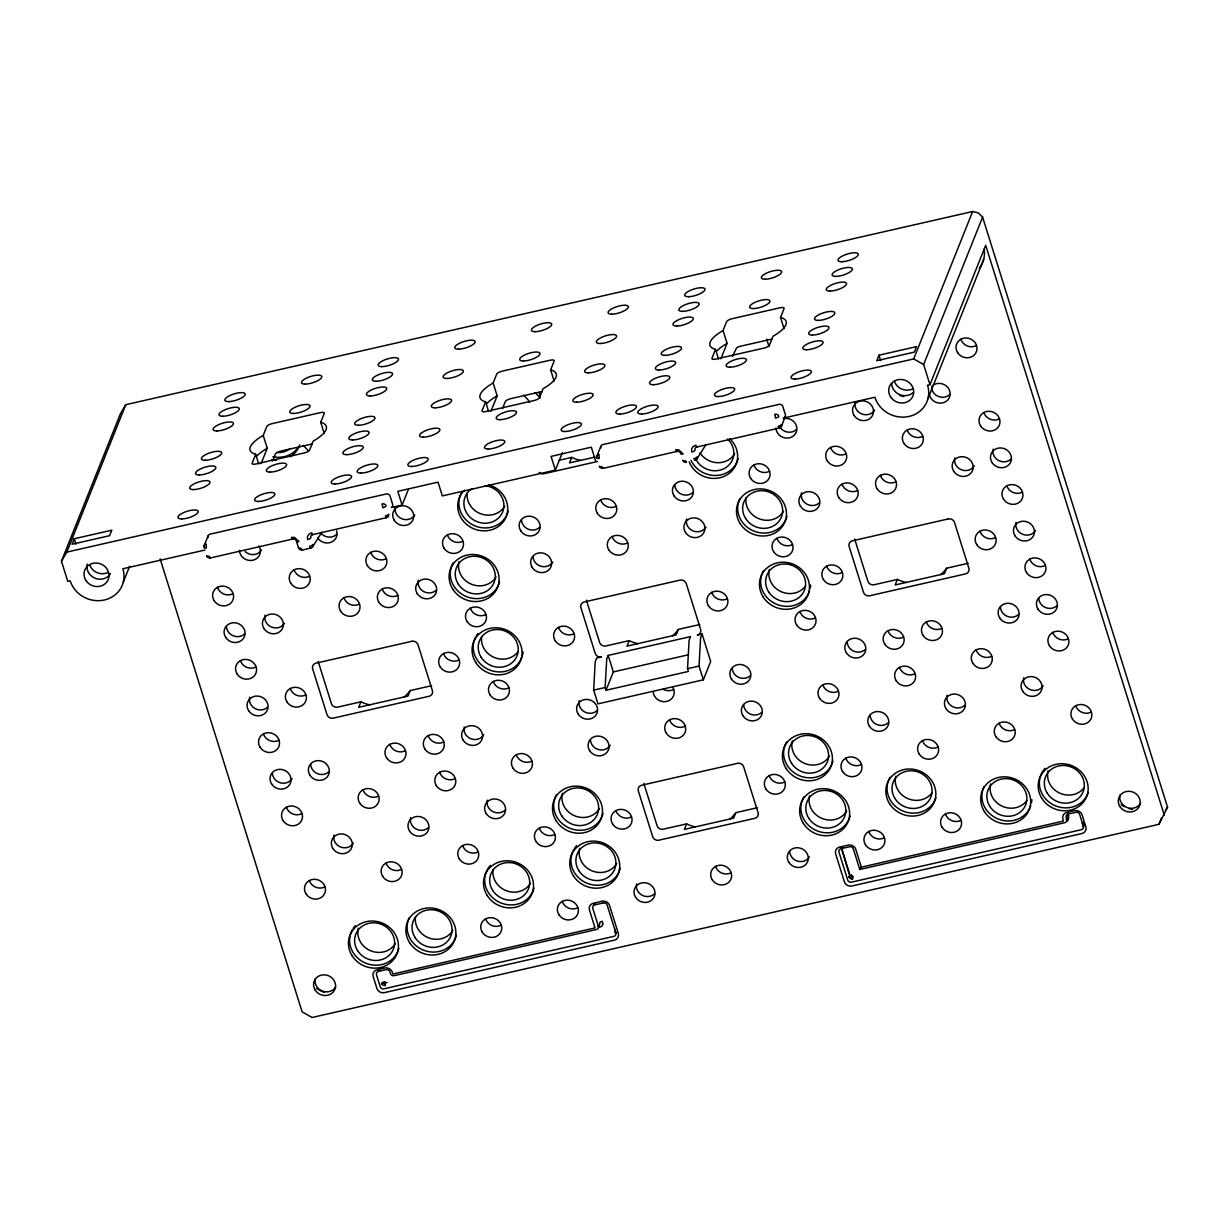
<?xml version="1.0" encoding="UTF-8"?>
<svg xmlns="http://www.w3.org/2000/svg" width="1229" height="1229" viewBox="0 0 1229 1229"><rect width="100%" height="100%" fill="white"/><g stroke="black" fill="none" stroke-linecap="round" stroke-linejoin="round"><path stroke-width="1.5" d="M593.653 690.114L595.22 661.709L596.679 658.037L601.473 656.947A5.054 4.655 21.8 0 1 595.251 653.459L580.887 607.648A5.054 4.655 21.8 0 1 584.236 601.98L680.036 580.119A5.054 4.655 21.8 0 1 686.258 583.606L700.622 629.417A5.054 4.655 21.8 0 1 697.273 635.101L702.066 633.995L710.669 661.494L703.341 679.821L597.97 703.864L593.653 690.114L605.144 687.503L606.711 659.082L608.171 655.41L690.56 636.622L689.1 640.294L687.533 668.699L688.394 671.449L606.005 690.252L605.144 687.503M703.341 679.821L699.04 666.087L700.591 637.667L702.066 633.995M849.039 876.769C848.517 877.644 852.342 874.003 851.974 876.661L849.039 876.769L852.127 878.074L851.589 875.217L850.898 877.429M851.589 875.217L851.221 878.827L852.772 878.858L850.867 878.581L850.852 875.494L850.207 877.337M849.208 876.907L852.05 877.414L852.726 876.538L851.374 878.105M1084.47 825.151A3.026 2.796 21.8 0 1 1082.688 826.41L1083.317 822.416M850.345 877.998L851.881 875.878M852.45 877.337L852.726 876.538M1083.01 825.105L1082.472 823.307L1083.363 822.923M849.623 877.153L850.191 875.801L841.343 847.503M205.013 550.039L122.854 568.781A27.791 25.594 21.8 0 1 104.404 599.982A27.791 25.594 21.8 0 1 70.161 580.795L67.764 581.348L61.45 561.192L120.411 413.774L125.773 404.694L972.646 211.511L978.207 212.847L982.601 217.103L1167.55 807.161L1158.962 824.306L312.089 1017.489L302.134 1011.897L160.139 558.903M61.45 561.192L66.812 552.113L125.773 404.694M74.247 538.748L72.05 544.247L109.596 535.69L111.808 530.191L74.247 538.748L75.937 544.155M123.269 582.177L129.629 566.308M204.014 546.014L207.978 536.105M255.693 454.269L252.129 463.179A5.054 1.582 -17.4 0 0 256.185 463.932L304.085 452.994A5.054 1.582 -17.4 0 0 309.6 450.075L313.165 441.165A39.927 12.474 -17.4 0 0 320.708 422.315L324.272 413.405A5.054 1.582 -17.4 0 0 320.216 412.667L272.316 423.59A5.054 1.582 -17.4 0 0 266.785 426.509L263.221 435.419A39.927 12.474 -17.4 0 0 255.693 454.269L258.704 463.886M261.086 463.671L267.246 448.247L263.221 435.419M272.608 460.983L275.404 454.008A5.054 1.582 -17.4 0 1 280.934 451.074L312.243 443.93M392.251 507.331L402.113 505.088L408.427 489.265M369.806 704.878A39.927 36.747 21.8 0 1 360.911 701.82L358.714 707.32L407.951 696.09L410.148 690.59L431.64 685.69M485.609 401.822L482.045 410.732A5.054 1.582 -17.4 0 0 486.1 411.485L534 400.546A5.054 1.582 -17.4 0 0 539.516 397.628L543.08 388.717A39.927 12.474 -17.4 0 0 550.623 369.868L554.187 360.957A5.054 1.582 -17.4 0 0 550.131 360.22L502.231 371.143A5.054 1.582 -17.4 0 0 496.716 374.062L493.152 382.987A39.927 12.474 -17.4 0 0 485.609 401.822L488.62 411.454M491.001 411.223L497.161 395.815L493.152 382.987M502.538 408.535L505.319 401.56A5.054 1.582 -17.4 0 1 510.849 398.626L542.173 391.483M402.113 505.088L397.797 491.339L438.031 482.152L442.348 495.901L555.385 470.123L562.421 452.533M580.61 460.445A39.927 36.747 21.8 0 1 571.715 457.388L569.519 462.887L595.051 457.065M596.787 456.42L600.751 446.511M715.524 349.374L711.96 358.3A5.054 1.582 -17.4 0 0 716.015 359.037L763.916 348.114A5.054 1.582 -17.4 0 0 769.446 345.18L773.01 336.27A39.927 12.474 -17.4 0 0 780.538 317.42L784.102 308.51A5.054 1.582 -17.4 0 0 780.046 307.772L732.146 318.695A5.054 1.582 -17.4 0 0 726.631 321.629L723.067 330.54A39.927 12.474 -17.4 0 0 715.524 349.374L718.535 359.006M720.916 358.776L727.076 343.367L723.067 330.54M732.499 356.256L736.647 347.792A5.054 1.582 -17.4 0 1 740.764 346.179L772.089 339.035M606.005 690.252L613.348 671.91L608.171 655.41M638.051 643.689A39.927 36.747 21.8 0 1 629.156 640.632L626.959 646.131L676.18 634.901L678.393 629.402L699.885 624.501M781.49 426.064L785.439 416.17M695.476 826.933A39.927 36.747 21.8 0 1 686.596 823.891L684.384 829.391L733.621 818.161L735.818 812.661L757.31 807.745M878.965 355.196L876.753 360.696L914.315 352.124L916.511 346.624L878.965 355.196L880.655 360.604M66.812 552.113L913.685 358.929L972.646 211.511M600.797 447.971A3.026 2.796 21.8 0 1 602.809 444.575L779.078 404.372A3.026 2.796 21.8 0 1 782.812 406.461L785.392 414.711A3.026 2.796 21.8 0 1 783.38 418.106L874.879 397.244A27.791 25.594 21.8 0 0 909.122 416.431A27.791 25.594 21.8 0 0 927.557 385.215L929.954 384.677L923.64 364.521L982.601 217.103M929.954 384.677L985.689 245.324L1164.324 815.226M927.987 398.626L983.722 259.273M906.28 582.5A39.927 36.747 21.8 0 1 897.385 579.443L895.188 584.943L944.425 573.713L946.622 568.213L968.114 563.312M1158.962 824.306L1161.543 817.853M851.666 877.429L851.974 876.661L850.652 878.059M850.529 877.398L849.854 878.059L850.191 875.801L849.623 877.383M852.496 877.998L852.834 877.276M851.605 878.873L852.527 878.535M312.704 546.705L321.798 532.249M696.858 459.078L705.953 444.621M859.793 869.456L1064.806 822.693A3.026 2.796 21.7 0 0 1066.818 819.297L1066.234 817.454A3.026 2.796 21.7 0 1 1068.247 814.059L1075.913 812.308A3.026 2.796 21.9 0 1 1079.646 814.397L1083.379 826.318A3.026 2.796 21.9 0 1 1081.366 829.713L851.451 882.161A3.026 2.796 21.7 0 1 847.718 880.072L838.961 852.127A3.026 2.796 21.7 0 1 840.974 848.717L849.592 846.75A3.026 2.796 21.9 0 1 853.325 848.84L859.793 869.456L861.36 867.152L1063.5 821.049L1062.931 819.221A6.068 5.577 21.8 0 1 1066.956 812.4L1074.607 810.664A6.068 5.577 21.8 0 1 1082.088 814.842L1085.821 826.748A6.068 5.577 21.8 0 1 1081.797 833.569L851.881 886.001A6.068 5.577 21.8 0 1 844.4 881.823L835.643 853.878A6.068 5.577 21.8 0 1 839.668 847.073L848.287 845.106A6.068 5.577 21.8 0 1 855.768 849.285L861.36 867.152M1165.461 810.234L1167.55 807.161M210.236 557.997L210.374 557.812A3.026 2.796 21.8 0 1 206.641 555.723A3.026 0.952 -17.4 0 0 209.084 556.169L210.236 557.997L292.763 539.024A3.026 2.796 21.8 0 1 296.496 541.113A3.026 0.952 -17.4 0 0 298.939 541.559L294.576 537.457L291.473 537.365L292.625 539.208M312.734 534.615L312.888 534.431A3.026 2.796 21.8 0 0 310.876 537.841A3.026 0.952 -17.4 0 1 307.557 539.592L307.465 536.674L308.94 534.169L311.582 532.787L312.734 534.615L386.643 517.609A3.026 2.796 21.8 0 0 388.656 514.198A3.026 0.952 -17.4 0 1 385.353 515.95L386.505 517.793M603.009 468.403L603.162 468.218A3.026 2.796 21.8 0 1 599.414 466.129A3.026 0.952 -17.4 0 0 601.857 466.574L603.009 468.403L676.918 451.396A3.026 2.796 21.8 0 1 680.651 453.486A3.026 0.952 -17.4 0 0 683.094 453.931L678.731 449.829L675.627 449.737L676.78 451.581M696.889 446.987L697.043 446.803A3.026 2.796 21.8 0 0 695.03 450.213A3.026 0.952 -17.4 0 1 691.712 451.965L691.62 449.031L693.095 446.542L695.737 445.159L696.889 446.987L779.432 428.015A3.026 2.796 21.8 0 0 781.444 424.604A3.026 0.952 -17.4 0 1 778.126 426.355L779.278 428.199M842.833 847.273L841.435 847.856L849.869 876.523L849.193 877.107M302.134 550.085L302.288 549.962A3.026 2.873 32.2 0 1 298.601 547.781A3.026 0.952 -17.4 0 0 301.028 548.226L302.134 550.085L310.906 547.996A3.026 2.873 32.2 0 0 312.965 544.508A3.026 0.952 -17.4 0 1 309.647 546.26L310.753 548.119M842.095 847.534L841.082 847.672M1082.749 824.828L1083.563 824.551L1082.565 823.707M559.18 460.245L571.715 457.388M597.463 461.505L544.032 473.703A5.054 4.655 21.8 0 1 539.162 472.351M360.911 701.82L337.637 707.136A5.054 4.655 21.8 0 1 331.415 703.649L318.157 661.356M629.156 640.632L605.866 645.947A5.054 4.655 21.8 0 1 599.644 642.46L586.387 600.167M897.385 579.443L874.111 584.758A5.054 4.655 21.8 0 1 867.889 581.271L854.631 538.978M613.348 671.91L688.409 654.78M687.533 668.699L699.04 666.087M686.596 823.891L663.307 829.191A5.054 4.655 21.8 0 1 657.085 825.704L643.827 783.411M381.497 983.799L387.104 982.524M899.997 395.584L903.668 396.598M1082.472 823.307L1082.933 822.984M913.685 358.929L923.64 364.521M598.001 926.067L598.723 927.234L601.611 926.512L603.086 924.024L602.225 921.304A3.026 0.952 -17.4 0 0 599.675 922.856A3.026 2.796 21.8 0 1 597.663 926.251M535.107 392.573L539.009 396.614A15.163 3.564 77.2 0 1 540.007 397.95M523.615 395.185L527.518 399.241A15.163 3.564 77.2 0 1 529.561 402.513M303.286 445.451L307.173 449.507A15.163 3.564 77.2 0 1 308.187 450.828M1068.001 813.06L1068.708 818.453L1067.417 821.049L1066.127 819.39A3.026 2.796 21.8 0 0 1066.833 819.129M780.538 317.42L784.056 328.65M766.712 339.189L768.985 346.486M595.619 460.936L591.318 447.202L551.084 456.374L555.385 470.123M550.623 369.868L554.141 381.098M539.07 392.358L540.222 396.015M320.708 422.315L324.226 433.545M296.481 541.374L298.57 548.042M614.777 929.201L615.191 933.057A3.026 2.796 21.8 0 0 616.512 932.365M984.106 249.21A27.791 25.594 21.8 0 1 979.252 268.214M932.043 386.075A10.615 9.771 21.8 0 1 948.097 387.826A10.615 9.771 21.8 0 1 944.394 402.344A10.615 9.771 21.8 0 1 929.616 395.554M783.395 418.613A10.615 9.771 21.8 0 1 796.684 426.786A10.615 9.771 21.8 0 1 787.62 438.108A10.615 9.771 21.8 0 1 775.914 427.953M336.623 530.82A10.615 9.771 21.8 0 1 330.878 542.358A10.615 9.771 21.8 0 1 317.635 537.826M258.858 545.891A10.615 9.771 21.8 0 1 252.944 560.224A10.615 9.771 21.8 0 1 239.425 550.331M672.662 687.134A10.615 9.771 21.8 0 1 666.748 701.452A10.615 9.771 21.8 0 1 653.229 691.558M299.722 444.883A25.271 23.259 21.8 0 1 290.305 456.65M276.556 460.245A25.271 23.259 21.8 0 1 271.655 459.661M729.78 438.692A25.271 23.259 21.8 0 1 726.462 475.208A25.271 23.259 21.8 0 1 689.208 461.812M488.481 484.748A25.271 23.259 21.8 0 1 505.672 517.855A25.271 23.259 21.8 0 1 468.986 526.227A25.271 23.259 21.8 0 1 464.531 490.217M678.393 629.402A39.927 36.747 21.8 0 1 672.463 635.839M530.513 883.19A20.217 18.604 21.8 0 1 506.609 890.841A20.217 18.604 21.8 0 1 493.106 869.533M616.728 863.526A20.217 18.604 21.8 0 1 592.009 870.854A20.217 18.604 21.8 0 1 579.658 848.271M599.491 808.544A20.217 18.604 21.8 0 1 574.788 815.872A20.217 18.604 21.8 0 1 562.421 793.304M518.177 651.539A20.217 18.604 21.8 0 1 494.35 657.515A20.217 18.604 21.8 0 1 481.66 636.53M496.086 576.877A20.217 18.604 21.8 0 1 471.368 584.205A20.217 18.604 21.8 0 1 459.016 561.638M504.735 506.179A20.217 18.604 21.8 0 1 480.831 513.83A20.217 18.604 21.8 0 1 467.327 492.537M734.65 453.747A20.217 18.604 21.8 0 1 700.023 452.84M783.487 511.325A20.217 18.604 21.8 0 1 759.599 518.976A20.217 18.604 21.8 0 1 746.08 497.668M805.579 585.972A20.217 18.604 21.8 0 1 780.937 591.595A20.217 18.604 21.8 0 1 769.385 569.38M829.421 756.096A20.217 18.604 21.8 0 1 804.703 763.439A20.217 18.604 21.8 0 1 792.336 740.857M931.981 792.766A20.217 18.604 21.8 0 1 907.34 798.389A20.217 18.604 21.8 0 1 895.787 776.16M846.643 811.079A20.217 18.604 21.8 0 1 821.924 818.406A20.217 18.604 21.8 0 1 809.573 795.824M395.431 943.457A20.217 18.604 21.8 0 1 370.712 950.785A20.217 18.604 21.8 0 1 358.346 928.202M452.902 930.338A20.217 18.604 21.8 0 1 429.013 937.988A20.217 18.604 21.8 0 1 415.51 916.696M1026.814 800.586A20.217 18.604 21.8 0 1 1002.173 806.209A20.217 18.604 21.8 0 1 990.62 783.979M1084.285 787.482A20.217 18.604 21.8 0 1 1059.659 793.104A20.217 18.604 21.8 0 1 1048.107 770.875M941.89 628.342A10.615 9.771 21.8 0 1 926.313 621.935M405.401 750.719A10.615 9.771 21.8 0 1 389.839 744.313M995.551 537.565A10.615 9.771 21.8 0 1 979.974 531.158M842.264 572.53A10.615 9.771 21.8 0 1 826.687 566.123M459.078 659.942A10.615 9.771 21.8 0 1 443.5 653.536M305.791 694.907A10.615 9.771 21.8 0 1 290.213 688.501M895.941 481.753A10.615 9.771 21.8 0 1 880.363 475.346M359.452 604.115A10.615 9.771 21.8 0 1 343.89 597.709M673.646 689.53A10.615 9.771 21.8 0 1 663.153 689.254M727.307 598.753A10.615 9.771 21.8 0 1 711.729 592.347M574.035 633.718A10.615 9.771 21.8 0 1 558.458 627.312M627.696 542.926A10.615 9.771 21.8 0 1 612.119 536.52M961.001 820.327A10.615 9.771 21.8 0 1 945.424 813.936M884.358 837.809A10.615 9.771 21.8 0 1 868.78 831.418M731.086 872.774A10.615 9.771 21.8 0 1 715.508 866.368M577.799 907.739A10.615 9.771 21.8 0 1 562.221 901.333M501.171 925.222A10.615 9.771 21.8 0 1 485.593 918.816M1091.306 712.067A10.615 9.771 21.8 0 1 1075.728 705.661M1014.662 729.55A10.615 9.771 21.8 0 1 999.085 723.144M938.019 747.032A10.615 9.771 21.8 0 1 922.457 740.626M861.391 764.515A10.615 9.771 21.8 0 1 845.813 758.109M784.747 781.997A10.615 9.771 21.8 0 1 769.17 775.591M631.476 816.962A10.615 9.771 21.8 0 1 615.898 810.556M554.832 834.445A10.615 9.771 21.8 0 1 539.254 828.039M478.189 851.927A10.615 9.771 21.8 0 1 462.611 845.521M401.545 869.41A10.615 9.771 21.8 0 1 385.983 863.004M324.917 886.892A10.615 9.771 21.8 0 1 309.339 880.486M1068.324 638.773A10.615 9.771 21.8 0 1 1052.761 632.367M991.695 656.255A10.615 9.771 21.8 0 1 976.118 649.849M915.052 673.738A10.615 9.771 21.8 0 1 899.474 667.332M838.408 691.22A10.615 9.771 21.8 0 1 822.831 684.814M685.137 726.185A10.615 9.771 21.8 0 1 669.559 719.779M531.85 761.15A10.615 9.771 21.8 0 1 516.272 754.744M455.222 778.633A10.615 9.771 21.8 0 1 439.644 772.227M378.578 796.115A10.615 9.771 21.8 0 1 363.001 789.709M301.935 813.598A10.615 9.771 21.8 0 1 286.357 807.192M1045.357 565.478A10.615 9.771 21.8 0 1 1029.779 559.072M815.441 617.91A10.615 9.771 21.8 0 1 799.864 611.52M508.883 687.841A10.615 9.771 21.8 0 1 493.305 681.434M278.968 740.288A10.615 9.771 21.8 0 1 263.39 733.882M1022.374 492.168A10.615 9.771 21.8 0 1 1006.812 485.762M792.459 544.616A10.615 9.771 21.8 0 1 776.882 538.21M485.901 614.546A10.615 9.771 21.8 0 1 470.323 608.14M255.985 666.994A10.615 9.771 21.8 0 1 240.408 660.587M999.407 418.874A10.615 9.771 21.8 0 1 983.83 412.468M922.764 436.356A10.615 9.771 21.8 0 1 907.186 429.95M846.12 453.839A10.615 9.771 21.8 0 1 830.558 447.433M769.492 471.321A10.615 9.771 21.8 0 1 753.915 464.915M616.205 506.287A10.615 9.771 21.8 0 1 600.628 499.88M462.934 541.252A10.615 9.771 21.8 0 1 447.356 534.845M386.29 558.734A10.615 9.771 21.8 0 1 370.712 552.328M309.647 576.217A10.615 9.771 21.8 0 1 294.084 569.81M233.018 593.699A10.615 9.771 21.8 0 1 217.441 587.293M976.425 345.579A10.615 9.771 21.8 0 1 960.848 339.173M443.73 741.978A10.615 9.771 21.8 0 1 428.153 735.572M903.561 637.083A10.615 9.771 21.8 0 1 887.983 630.677M397.781 595.374A10.615 9.771 21.8 0 1 382.204 588.968M857.612 490.479A10.615 9.771 21.8 0 1 842.034 484.088M946.622 568.213A39.927 36.747 21.8 0 1 940.707 574.65M410.148 690.59A39.927 36.747 21.8 0 1 404.233 697.027M735.818 812.661A39.927 36.747 21.8 0 1 729.903 819.082M324.348 992.249A20.217 18.604 21.8 0 1 316.544 988.27M1132.508 809.343A20.217 18.604 21.8 0 1 1129.067 808.682M1124.182 806.67A20.217 18.604 21.8 0 1 1121.263 804.718M850.145 815.995A25.271 23.259 21.8 0 1 816.932 830.773A25.271 23.259 21.8 0 1 803.797 796.945M832.909 761.028A25.271 23.259 21.8 0 1 799.695 775.806A25.271 23.259 21.8 0 1 786.575 741.963M620.23 868.442A25.271 23.259 21.8 0 1 587.016 883.221A25.271 23.259 21.8 0 1 573.882 849.393M574.696 848.102A25.271 23.259 21.8 0 1 576.616 845.706M602.993 813.475A25.271 23.259 21.8 0 1 569.78 828.238A25.271 23.259 21.8 0 1 556.645 794.41M809.527 590.995A25.271 23.259 21.8 0 1 775.991 603.992A25.271 23.259 21.8 0 1 763.608 570.486M810.618 585.004A25.271 23.259 21.8 0 1 810.28 588.061M522.141 656.563A25.271 23.259 21.8 0 1 489.342 669.882A25.271 23.259 21.8 0 1 475.485 637.375M476.222 636.038A25.271 23.259 21.8 0 1 477.958 633.534M523.108 652.092A25.271 23.259 21.8 0 1 522.555 655.103M738.137 458.663A25.271 23.259 21.8 0 1 716.184 475.469A25.271 23.259 21.8 0 1 691.005 460.353M727.537 438.999A20.217 18.604 21.8 0 1 726.447 467.204A20.217 18.604 21.8 0 1 696.782 460.906M786.99 516.241A25.271 23.259 21.8 0 1 754.529 531.327A25.271 23.259 21.8 0 1 739.919 498.513M508.222 511.11A25.271 23.259 21.8 0 1 475.008 525.889A25.271 23.259 21.8 0 1 461.874 492.046M485.04 485.67A20.217 18.604 21.8 0 1 502.692 511.817A20.217 18.604 21.8 0 1 471.951 518.838A20.217 18.604 21.8 0 1 471.951 488.666M499.588 581.809A25.271 23.259 21.8 0 1 466.375 596.572A25.271 23.259 21.8 0 1 453.24 562.744M935.93 797.79A25.271 23.259 21.8 0 1 902.393 810.787A25.271 23.259 21.8 0 1 890.011 777.281M534 888.106A25.271 23.259 21.8 0 1 498.544 901.84A25.271 23.259 21.8 0 1 490.402 865.37M290.29 448.524A20.217 18.604 21.8 0 1 277.585 452.61M298.186 447.387A25.271 23.259 21.8 0 1 272.838 456.727M398.918 948.373A25.271 23.259 21.8 0 1 365.704 963.152A25.271 23.259 21.8 0 1 352.585 929.324M353.399 928.033A25.271 23.259 21.8 0 1 355.319 925.637M456.405 935.269A25.271 23.259 21.8 0 1 423.959 950.34A25.271 23.259 21.8 0 1 409.334 917.541M1030.762 805.609A25.271 23.259 21.8 0 1 997.979 818.929A25.271 23.259 21.8 0 1 984.122 786.422M1031.853 799.618A25.271 23.259 21.8 0 1 1031.515 802.66M1088.249 792.49A25.271 23.259 21.8 0 1 1052.485 804.38A25.271 23.259 21.8 0 1 1045.08 768.309M1043.175 685.782A10.615 9.771 21.8 0 1 1030.194 689.623A10.615 9.771 21.8 0 1 1023.711 677.778M964.934 705.262A10.615 9.771 21.8 0 1 952.306 706.506A10.615 9.771 21.8 0 1 947.067 695.261M888.29 722.744A10.615 9.771 21.8 0 1 876.922 724.588A10.615 9.771 21.8 0 1 870.147 715.293M505.088 810.157A10.615 9.771 21.8 0 1 492.476 811.401A10.615 9.771 21.8 0 1 487.237 800.14M428.46 827.639A10.615 9.771 21.8 0 1 415.832 828.884A10.615 9.771 21.8 0 1 410.594 817.623M353.414 843.109A10.615 9.771 21.8 0 1 340.448 846.965A10.615 9.771 21.8 0 1 333.95 835.106M865.308 649.45A10.615 9.771 21.8 0 1 853.94 651.293A10.615 9.771 21.8 0 1 847.18 641.984M483.719 734.85A10.615 9.771 21.8 0 1 470.753 738.706A10.615 9.771 21.8 0 1 464.255 726.846M819.359 502.845A10.615 9.771 21.8 0 1 806.746 504.09A10.615 9.771 21.8 0 1 801.508 492.844M436.172 590.258A10.615 9.771 21.8 0 1 423.544 591.502A10.615 9.771 21.8 0 1 418.306 580.242M949.664 394.586A10.615 9.771 21.8 0 1 938.295 396.429A10.615 9.771 21.8 0 1 931.536 387.12M874.633 410.056A10.615 9.771 21.8 0 1 861.652 413.912A10.615 9.771 21.8 0 1 855.169 402.052M796.392 429.551A10.615 9.771 21.8 0 1 779.816 427.062M414.803 514.951A10.615 9.771 21.8 0 1 401.822 518.807A10.615 9.771 21.8 0 1 395.339 506.947M336.562 534.446A10.615 9.771 21.8 0 1 321.706 534.047M261.516 549.916A10.615 9.771 21.8 0 1 245.078 551.529M809.404 856.92A10.615 9.771 21.8 0 1 797.729 861.206A10.615 9.771 21.8 0 1 789.648 851.467M654.519 893.882A10.615 9.771 21.8 0 1 641.891 895.127A10.615 9.771 21.8 0 1 636.653 883.866M1035.54 530.436A10.615 9.771 21.8 0 1 1022.559 534.292A10.615 9.771 21.8 0 1 1016.076 522.433M267.553 707.259A10.615 9.771 21.8 0 1 254.925 708.503A10.615 9.771 21.8 0 1 249.687 697.258M1056.909 605.743A10.615 9.771 21.8 0 1 1045.541 607.587A10.615 9.771 21.8 0 1 1038.782 598.277M1018.595 614.485A10.615 9.771 21.8 0 1 1007.227 616.328A10.615 9.771 21.8 0 1 1000.452 607.018M1010.96 459.139A10.615 9.771 21.8 0 1 998.347 460.383A10.615 9.771 21.8 0 1 993.109 449.138M974.244 465.883A10.615 9.771 21.8 0 1 961.278 469.724A10.615 9.771 21.8 0 1 954.779 457.879M292.118 778.556A10.615 9.771 21.8 0 1 280.458 782.858A10.615 9.771 21.8 0 1 272.377 773.102M328.834 771.812A10.615 9.771 21.8 0 1 317.466 773.671A10.615 9.771 21.8 0 1 310.707 764.361M244.571 633.964A10.615 9.771 21.8 0 1 233.203 635.808A10.615 9.771 21.8 0 1 226.428 626.498M284.498 623.211A10.615 9.771 21.8 0 1 271.517 627.067A10.615 9.771 21.8 0 1 265.034 615.207M750.351 675.673A10.615 9.771 21.8 0 1 738.982 677.517A10.615 9.771 21.8 0 1 732.223 668.207M761.842 712.313A10.615 9.771 21.8 0 1 750.473 714.157A10.615 9.771 21.8 0 1 743.699 704.862M597.079 710.639A10.615 9.771 21.8 0 1 584.451 711.868A10.615 9.771 21.8 0 1 579.212 700.622M610.168 745.281A10.615 9.771 21.8 0 1 598.508 749.582A10.615 9.771 21.8 0 1 590.427 739.827M692.926 492.414A10.615 9.771 21.8 0 1 681.542 494.258A10.615 9.771 21.8 0 1 674.782 484.963M706.014 527.072A10.615 9.771 21.8 0 1 693.033 530.913A10.615 9.771 21.8 0 1 686.55 519.068M539.639 527.379A10.615 9.771 21.8 0 1 528.27 529.223A10.615 9.771 21.8 0 1 521.511 519.928M552.727 562.022A10.615 9.771 21.8 0 1 541.067 566.323A10.615 9.771 21.8 0 1 532.987 556.568M335.701 986.948A11.122 10.231 21.8 0 1 322.106 990.973A11.122 10.231 21.8 0 1 315.315 978.561M1140.42 803.382A11.122 10.231 21.8 0 1 1126.824 807.422A11.122 10.231 21.8 0 1 1120.034 795.009M391.329 507.439A3.026 2.796 21.8 0 0 392.619 504.305L390.039 496.055A3.026 2.796 21.8 0 0 386.305 493.966L210.036 534.169A3.026 2.796 21.8 0 0 208.024 537.565M913.255 392.45A12.628 11.629 21.8 0 1 899.705 394.647A12.628 11.629 21.8 0 1 891.655 383.571M912.917 388.748A12.628 11.629 21.8 0 1 894.374 381.128M110.441 573.62A12.628 11.629 21.8 0 1 95.002 578.198A12.628 11.629 21.8 0 1 87.274 564.096M108.213 572.315A12.628 11.629 21.8 0 1 89.671 564.679M256.784 456.128A39.927 12.474 -17.4 0 1 267.246 448.247M716.615 351.233A39.927 12.474 -17.4 0 1 727.076 343.367M486.699 403.68A39.927 12.474 -17.4 0 1 497.161 395.815M1067.448 818.698A3.026 2.796 21.8 0 0 1068.139 815.995A6.068 1.429 77.2 0 1 1068.8 815.626M595.235 904.006A3.026 0.952 -17.4 0 0 594.068 904.99A3.026 2.796 21.8 0 1 593.945 904.252M378.01 971.187A3.026 0.952 -17.4 0 1 379.623 970.219M205.996 544.447L206.487 547.919A3.026 0.952 -17.4 0 1 204.06 547.473A3.026 2.796 21.8 0 1 206.073 544.063L205.996 544.447M382.265 504.243L382.757 507.715A3.026 0.952 -17.4 0 0 386.075 505.949A3.026 2.796 21.8 0 0 382.342 503.859L382.265 504.243M385.384 984.583L385.276 985.504A3.026 2.796 21.8 0 1 381.543 983.4A3.026 0.952 -17.4 0 1 384.846 981.648L385.384 984.583M598.769 454.853L599.276 458.325A3.026 0.952 -17.4 0 1 596.833 457.879A3.026 2.796 21.8 0 1 598.846 454.469L598.769 454.853M775.038 414.649L775.545 418.121A3.026 0.952 -17.4 0 0 778.848 416.354A3.026 2.796 21.8 0 0 775.115 414.265L775.038 414.649M686.443 462.334L685.183 460.598A3.026 0.952 -17.4 0 1 682.74 460.153A3.026 2.873 32.2 0 0 686.443 462.334M695.061 460.368L693.801 458.632A3.026 0.952 -17.4 0 0 697.12 456.881A3.026 2.873 32.2 0 1 695.061 460.368M411.807 641.308L316.007 663.153A5.054 4.655 21.8 0 0 312.642 668.837L327.006 714.648A5.054 4.655 21.8 0 0 333.228 718.135L429.029 696.275A5.054 4.655 21.8 0 0 432.393 690.606L418.029 644.795A5.054 4.655 21.8 0 0 411.807 641.308M948.281 518.93L852.48 540.791A5.054 4.655 21.8 0 0 849.116 546.459L863.48 592.27A5.054 4.655 21.8 0 0 869.702 595.758L965.502 573.912A5.054 4.655 21.8 0 0 968.867 568.228L954.503 522.417A5.054 4.655 21.8 0 0 948.281 518.93M737.477 763.363L641.676 785.223A5.054 4.655 21.8 0 0 638.327 790.892L652.676 836.703A5.054 4.655 21.8 0 0 658.913 840.19L754.714 818.345A5.054 4.655 21.8 0 0 758.063 812.676L743.699 766.865A5.054 4.655 21.8 0 0 737.477 763.363M602.087 901.256L593.469 903.223A6.068 5.577 21.8 0 0 589.444 910.044L595.036 927.91L392.911 974.013L392.328 972.185A6.068 5.577 21.8 0 0 384.861 967.991L377.195 969.742A6.068 5.577 21.8 0 0 373.17 976.548L376.904 988.469A6.068 5.577 21.8 0 0 384.37 992.648L614.3 940.2A6.068 5.577 21.8 0 0 618.325 933.395L609.553 905.45A6.068 5.577 21.8 0 0 602.087 901.256M603.393 902.916L594.775 904.882A3.026 2.796 21.7 0 0 592.762 908.277L598.354 926.144A3.026 2.796 21.8 0 1 596.342 929.554L394.202 975.657A3.026 2.796 21.8 0 1 390.469 973.568L389.9 971.74A3.026 2.796 21.9 0 0 386.167 969.65L378.501 971.386A3.026 2.796 21.7 0 0 376.489 974.797L380.222 986.703A3.026 2.796 21.7 0 0 383.955 988.807L613.87 936.36A3.026 2.796 21.9 0 0 615.883 932.949L607.126 905.005A3.026 2.796 21.9 0 0 603.393 902.916M1022.651 691.174A10.615 9.771 21.8 0 0 1040.825 691.65A10.615 9.771 21.8 0 0 1031.269 676.58A10.615 9.771 21.8 0 0 1022.651 691.174M946.007 708.657A10.615 9.771 21.8 0 0 964.181 709.133A10.615 9.771 21.8 0 0 954.626 694.062A10.615 9.771 21.8 0 0 946.007 708.657M869.364 726.139A10.615 9.771 21.8 0 0 887.553 726.616A10.615 9.771 21.8 0 0 877.998 711.545A10.615 9.771 21.8 0 0 869.364 726.139M486.177 813.537A10.615 9.771 21.8 0 0 504.351 814.013A10.615 9.771 21.8 0 0 494.795 798.958A10.615 9.771 21.8 0 0 486.177 813.537M409.534 831.019A10.615 9.771 21.8 0 0 427.707 831.495A10.615 9.771 21.8 0 0 418.152 816.44A10.615 9.771 21.8 0 0 409.534 831.019M332.89 848.502A10.615 9.771 21.8 0 0 351.079 848.978A10.615 9.771 21.8 0 0 341.524 833.923A10.615 9.771 21.8 0 0 332.89 848.502M999.669 617.864A10.615 9.771 21.8 0 0 1017.858 618.341A10.615 9.771 21.8 0 0 1008.302 603.285A10.615 9.771 21.8 0 0 999.669 617.864M923.025 635.347A10.615 9.771 21.8 0 0 941.214 635.823A10.615 9.771 21.8 0 0 931.659 620.753A10.615 9.771 21.8 0 0 923.025 635.347M846.397 652.829A10.615 9.771 21.8 0 0 864.571 653.306A10.615 9.771 21.8 0 0 855.015 638.235A10.615 9.771 21.8 0 0 846.397 652.829M463.195 740.242A10.615 9.771 21.8 0 0 481.369 740.718A10.615 9.771 21.8 0 0 471.828 725.648A10.615 9.771 21.8 0 0 463.195 740.242M386.551 757.725A10.615 9.771 21.8 0 0 404.74 758.201A10.615 9.771 21.8 0 0 395.185 743.13A10.615 9.771 21.8 0 0 386.551 757.725M309.923 775.207A10.615 9.771 21.8 0 0 328.097 775.683A10.615 9.771 21.8 0 0 318.541 760.613A10.615 9.771 21.8 0 0 309.923 775.207M976.702 544.57A10.615 9.771 21.8 0 0 994.875 545.046A10.615 9.771 21.8 0 0 985.32 529.976A10.615 9.771 21.8 0 0 976.702 544.57M823.415 579.535A10.615 9.771 21.8 0 0 841.604 580.011A10.615 9.771 21.8 0 0 832.048 564.941A10.615 9.771 21.8 0 0 823.415 579.535M440.228 666.948A10.615 9.771 21.8 0 0 458.402 667.424A10.615 9.771 21.8 0 0 448.846 652.353A10.615 9.771 21.8 0 0 440.228 666.948M286.941 701.913A10.615 9.771 21.8 0 0 305.13 702.389A10.615 9.771 21.8 0 0 295.575 687.318A10.615 9.771 21.8 0 0 286.941 701.913M953.719 471.275A10.615 9.771 21.8 0 0 971.909 471.752A10.615 9.771 21.8 0 0 962.353 456.681A10.615 9.771 21.8 0 0 953.719 471.275M877.076 488.758A10.615 9.771 21.8 0 0 895.265 489.234A10.615 9.771 21.8 0 0 885.71 474.164A10.615 9.771 21.8 0 0 877.076 488.758M800.448 506.24A10.615 9.771 21.8 0 0 818.622 506.717A10.615 9.771 21.8 0 0 809.066 491.646A10.615 9.771 21.8 0 0 800.448 506.24M417.245 593.638A10.615 9.771 21.8 0 0 435.419 594.114A10.615 9.771 21.8 0 0 425.879 579.059A10.615 9.771 21.8 0 0 417.245 593.638M340.602 611.12A10.615 9.771 21.8 0 0 358.791 611.596A10.615 9.771 21.8 0 0 349.236 596.541A10.615 9.771 21.8 0 0 340.602 611.12M263.974 628.603A10.615 9.771 21.8 0 0 282.148 629.079A10.615 9.771 21.8 0 0 272.592 614.024A10.615 9.771 21.8 0 0 263.974 628.603M854.109 415.448A10.615 9.771 21.8 0 0 872.283 415.924A10.615 9.771 21.8 0 0 862.727 400.854A10.615 9.771 21.8 0 0 854.109 415.448M394.279 520.343A10.615 9.771 21.8 0 0 412.452 520.819A10.615 9.771 21.8 0 0 402.897 505.749A10.615 9.771 21.8 0 0 394.279 520.343M731.439 679.053A10.615 9.771 21.8 0 0 749.613 679.529A10.615 9.771 21.8 0 0 740.058 664.459A10.615 9.771 21.8 0 0 731.439 679.053M578.152 714.018A10.615 9.771 21.8 0 0 596.342 714.495A10.615 9.771 21.8 0 0 586.786 699.424A10.615 9.771 21.8 0 0 578.152 714.018M708.457 605.759A10.615 9.771 21.8 0 0 726.646 606.235A10.615 9.771 21.8 0 0 717.091 591.164A10.615 9.771 21.8 0 0 708.457 605.759M555.185 640.724A10.615 9.771 21.8 0 0 573.359 641.2A10.615 9.771 21.8 0 0 563.804 626.129A10.615 9.771 21.8 0 0 555.185 640.724M685.49 532.464A10.615 9.771 21.8 0 0 703.664 532.925A10.615 9.771 21.8 0 0 694.108 517.87A10.615 9.771 21.8 0 0 685.49 532.464M608.847 549.947A10.615 9.771 21.8 0 0 627.02 550.408A10.615 9.771 21.8 0 0 617.465 535.352A10.615 9.771 21.8 0 0 608.847 549.947M532.203 567.429A10.615 9.771 21.8 0 0 550.392 567.89A10.615 9.771 21.8 0 0 540.837 552.835A10.615 9.771 21.8 0 0 532.203 567.429M1041.9 798.451A25.271 23.259 21.8 0 0 1085.176 799.587A25.271 23.259 21.8 0 0 1062.44 763.716A25.271 23.259 21.8 0 0 1041.9 798.451M984.414 811.57A25.271 23.259 21.8 0 0 1027.705 812.692A25.271 23.259 21.8 0 0 1004.953 776.82A25.271 23.259 21.8 0 0 984.414 811.57M409.626 942.689A25.271 23.259 21.8 0 0 452.902 943.811A25.271 23.259 21.8 0 0 430.165 907.939A25.271 23.259 21.8 0 0 409.626 942.689M352.139 955.793A25.271 23.259 21.8 0 0 395.431 956.93A25.271 23.259 21.8 0 0 372.679 921.043A25.271 23.259 21.8 0 0 352.139 955.793M942.151 827.347A10.615 9.771 21.8 0 0 960.325 827.824A10.615 9.771 21.8 0 0 950.77 812.753A10.615 9.771 21.8 0 0 942.151 827.347M865.508 844.83A10.615 9.771 21.8 0 0 883.682 845.306A10.615 9.771 21.8 0 0 874.142 830.236A10.615 9.771 21.8 0 0 865.508 844.83M788.864 862.312A10.615 9.771 21.8 0 0 807.054 862.773A10.615 9.771 21.8 0 0 797.498 847.718A10.615 9.771 21.8 0 0 788.864 862.312M712.236 879.795A10.615 9.771 21.8 0 0 730.41 880.256A10.615 9.771 21.8 0 0 720.855 865.201A10.615 9.771 21.8 0 0 712.236 879.795M635.593 897.278A10.615 9.771 21.8 0 0 653.767 897.738A10.615 9.771 21.8 0 0 644.211 882.683A10.615 9.771 21.8 0 0 635.593 897.278M558.949 914.76A10.615 9.771 21.8 0 0 577.138 915.221A10.615 9.771 21.8 0 0 567.583 900.166A10.615 9.771 21.8 0 0 558.949 914.76M482.306 932.227A10.615 9.771 21.8 0 0 500.495 932.703A10.615 9.771 21.8 0 0 490.939 917.648A10.615 9.771 21.8 0 0 482.306 932.227M1072.456 719.073A10.615 9.771 21.8 0 0 1090.63 719.549A10.615 9.771 21.8 0 0 1081.074 704.494A10.615 9.771 21.8 0 0 1072.456 719.073M995.813 736.555A10.615 9.771 21.8 0 0 1013.986 737.031A10.615 9.771 21.8 0 0 1004.446 721.976A10.615 9.771 21.8 0 0 995.813 736.555M919.169 754.038A10.615 9.771 21.8 0 0 937.358 754.514A10.615 9.771 21.8 0 0 927.803 739.443A10.615 9.771 21.8 0 0 919.169 754.038M842.541 771.52A10.615 9.771 21.8 0 0 860.715 771.996A10.615 9.771 21.8 0 0 851.159 756.926A10.615 9.771 21.8 0 0 842.541 771.52M765.897 789.003A10.615 9.771 21.8 0 0 784.071 789.479A10.615 9.771 21.8 0 0 774.516 774.408A10.615 9.771 21.8 0 0 765.897 789.003M612.61 823.968A10.615 9.771 21.8 0 0 630.8 824.444A10.615 9.771 21.8 0 0 621.244 809.373A10.615 9.771 21.8 0 0 612.61 823.968M535.982 841.45A10.615 9.771 21.8 0 0 554.156 841.926A10.615 9.771 21.8 0 0 544.601 826.856A10.615 9.771 21.8 0 0 535.982 841.45M459.339 858.933A10.615 9.771 21.8 0 0 477.513 859.409A10.615 9.771 21.8 0 0 467.957 844.338A10.615 9.771 21.8 0 0 459.339 858.933M382.695 876.415A10.615 9.771 21.8 0 0 400.884 876.891A10.615 9.771 21.8 0 0 391.329 861.821A10.615 9.771 21.8 0 0 382.695 876.415M306.052 893.898A10.615 9.771 21.8 0 0 324.241 894.374A10.615 9.771 21.8 0 0 314.685 879.303A10.615 9.771 21.8 0 0 306.052 893.898M1049.474 645.778A10.615 9.771 21.8 0 0 1067.663 646.254A10.615 9.771 21.8 0 0 1058.108 631.184A10.615 9.771 21.8 0 0 1049.474 645.778M972.83 663.261A10.615 9.771 21.8 0 0 991.02 663.737A10.615 9.771 21.8 0 0 981.464 648.666A10.615 9.771 21.8 0 0 972.83 663.261M896.202 680.743A10.615 9.771 21.8 0 0 914.376 681.219A10.615 9.771 21.8 0 0 904.821 666.149A10.615 9.771 21.8 0 0 896.202 680.743M819.559 698.226A10.615 9.771 21.8 0 0 837.732 698.702A10.615 9.771 21.8 0 0 828.192 683.631A10.615 9.771 21.8 0 0 819.559 698.226M742.915 715.708A10.615 9.771 21.8 0 0 761.104 716.184A10.615 9.771 21.8 0 0 751.549 701.114A10.615 9.771 21.8 0 0 742.915 715.708M666.287 733.191A10.615 9.771 21.8 0 0 684.461 733.667A10.615 9.771 21.8 0 0 674.905 718.596A10.615 9.771 21.8 0 0 666.287 733.191M589.643 750.673A10.615 9.771 21.8 0 0 607.817 751.149A10.615 9.771 21.8 0 0 598.262 736.079A10.615 9.771 21.8 0 0 589.643 750.673M513 768.156A10.615 9.771 21.8 0 0 531.189 768.632A10.615 9.771 21.8 0 0 521.634 753.561A10.615 9.771 21.8 0 0 513 768.156M436.356 785.638A10.615 9.771 21.8 0 0 454.546 786.114A10.615 9.771 21.8 0 0 444.99 771.044A10.615 9.771 21.8 0 0 436.356 785.638M359.728 803.121A10.615 9.771 21.8 0 0 377.902 803.597A10.615 9.771 21.8 0 0 368.347 788.526A10.615 9.771 21.8 0 0 359.728 803.121M283.085 820.603A10.615 9.771 21.8 0 0 301.259 821.08A10.615 9.771 21.8 0 0 291.719 806.009A10.615 9.771 21.8 0 0 283.085 820.603M1026.507 572.484A10.615 9.771 21.8 0 0 1044.681 572.96A10.615 9.771 21.8 0 0 1035.125 557.889A10.615 9.771 21.8 0 0 1026.507 572.484M796.592 624.931A10.615 9.771 21.8 0 0 814.766 625.407A10.615 9.771 21.8 0 0 805.21 610.337A10.615 9.771 21.8 0 0 796.592 624.931M490.033 694.861A10.615 9.771 21.8 0 0 508.207 695.322A10.615 9.771 21.8 0 0 498.651 680.267A10.615 9.771 21.8 0 0 490.033 694.861M260.102 747.293A10.615 9.771 21.8 0 0 278.292 747.77A10.615 9.771 21.8 0 0 268.736 732.699A10.615 9.771 21.8 0 0 260.102 747.293M1003.525 499.174A10.615 9.771 21.8 0 0 1021.714 499.65A10.615 9.771 21.8 0 0 1012.158 484.595A10.615 9.771 21.8 0 0 1003.525 499.174M773.609 551.621A10.615 9.771 21.8 0 0 791.783 552.098A10.615 9.771 21.8 0 0 782.243 537.027A10.615 9.771 21.8 0 0 773.609 551.621M467.051 621.551A10.615 9.771 21.8 0 0 485.24 622.028A10.615 9.771 21.8 0 0 475.684 606.957A10.615 9.771 21.8 0 0 467.051 621.551M237.136 673.999A10.615 9.771 21.8 0 0 255.309 674.475A10.615 9.771 21.8 0 0 245.769 659.405A10.615 9.771 21.8 0 0 237.136 673.999M980.558 425.879A10.615 9.771 21.8 0 0 998.731 426.355A10.615 9.771 21.8 0 0 989.176 411.285A10.615 9.771 21.8 0 0 980.558 425.879M903.914 443.362A10.615 9.771 21.8 0 0 922.088 443.838A10.615 9.771 21.8 0 0 912.532 428.767A10.615 9.771 21.8 0 0 903.914 443.362M827.271 460.844A10.615 9.771 21.8 0 0 845.46 461.321A10.615 9.771 21.8 0 0 835.904 446.25A10.615 9.771 21.8 0 0 827.271 460.844M750.642 478.327A10.615 9.771 21.8 0 0 768.816 478.803A10.615 9.771 21.8 0 0 759.261 463.732A10.615 9.771 21.8 0 0 750.642 478.327M673.999 495.809A10.615 9.771 21.8 0 0 692.173 496.286A10.615 9.771 21.8 0 0 682.617 481.215A10.615 9.771 21.8 0 0 673.999 495.809M597.355 513.292A10.615 9.771 21.8 0 0 615.545 513.768A10.615 9.771 21.8 0 0 605.989 498.697A10.615 9.771 21.8 0 0 597.355 513.292M520.712 530.774A10.615 9.771 21.8 0 0 538.901 531.251A10.615 9.771 21.8 0 0 529.346 516.18A10.615 9.771 21.8 0 0 520.712 530.774M444.084 548.257A10.615 9.771 21.8 0 0 462.258 548.733A10.615 9.771 21.8 0 0 452.702 533.663A10.615 9.771 21.8 0 0 444.084 548.257M367.44 565.739A10.615 9.771 21.8 0 0 385.614 566.216A10.615 9.771 21.8 0 0 376.059 551.145A10.615 9.771 21.8 0 0 367.44 565.739M290.797 583.222A10.615 9.771 21.8 0 0 308.986 583.698A10.615 9.771 21.8 0 0 299.43 568.628A10.615 9.771 21.8 0 0 290.797 583.222M214.153 600.704A10.615 9.771 21.8 0 0 232.342 601.181A10.615 9.771 21.8 0 0 222.787 586.11A10.615 9.771 21.8 0 0 214.153 600.704M957.575 352.585A10.615 9.771 21.8 0 0 975.765 353.061A10.615 9.771 21.8 0 0 966.209 337.99A10.615 9.771 21.8 0 0 957.575 352.585M1037.983 609.123A10.615 9.771 21.8 0 0 1056.172 609.599A10.615 9.771 21.8 0 0 1046.616 594.544A10.615 9.771 21.8 0 0 1037.983 609.123M271.594 783.948A10.615 9.771 21.8 0 0 289.783 784.425A10.615 9.771 21.8 0 0 280.227 769.354A10.615 9.771 21.8 0 0 271.594 783.948M1015.016 535.829A10.615 9.771 21.8 0 0 1033.19 536.305A10.615 9.771 21.8 0 0 1023.634 521.234A10.615 9.771 21.8 0 0 1015.016 535.829M248.627 710.654A10.615 9.771 21.8 0 0 266.801 711.13A10.615 9.771 21.8 0 0 257.245 696.06A10.615 9.771 21.8 0 0 248.627 710.654M992.033 462.534A10.615 9.771 21.8 0 0 1010.223 463.01A10.615 9.771 21.8 0 0 1000.667 447.94A10.615 9.771 21.8 0 0 992.033 462.534M225.644 637.344A10.615 9.771 21.8 0 0 243.834 637.82A10.615 9.771 21.8 0 0 234.278 622.75A10.615 9.771 21.8 0 0 225.644 637.344M424.881 748.983A10.615 9.771 21.8 0 0 443.054 749.46A10.615 9.771 21.8 0 0 433.499 734.389A10.615 9.771 21.8 0 0 424.881 748.983M884.711 644.088A10.615 9.771 21.8 0 0 902.885 644.564A10.615 9.771 21.8 0 0 893.345 629.494A10.615 9.771 21.8 0 0 884.711 644.088M378.931 602.379A10.615 9.771 21.8 0 0 397.105 602.855A10.615 9.771 21.8 0 0 387.55 587.8A10.615 9.771 21.8 0 0 378.931 602.379M838.762 497.499A10.615 9.771 21.8 0 0 856.936 497.975A10.615 9.771 21.8 0 0 847.395 482.905A10.615 9.771 21.8 0 0 838.762 497.499M803.367 823.415A25.271 23.259 21.8 0 0 846.643 824.536A25.271 23.259 21.8 0 0 823.906 788.665A25.271 23.259 21.8 0 0 803.367 823.415M786.13 768.448A25.271 23.259 21.8 0 0 829.421 769.569A25.271 23.259 21.8 0 0 806.67 733.698A25.271 23.259 21.8 0 0 786.13 768.448M573.451 875.862A25.271 23.259 21.8 0 0 616.728 876.984A25.271 23.259 21.8 0 0 593.991 841.112A25.271 23.259 21.8 0 0 573.451 875.862M556.215 820.88A25.271 23.259 21.8 0 0 599.506 822.017A25.271 23.259 21.8 0 0 576.754 786.145A25.271 23.259 21.8 0 0 556.215 820.88M763.178 596.956A25.271 23.259 21.8 0 0 806.47 598.093A25.271 23.259 21.8 0 0 783.718 562.221A25.271 23.259 21.8 0 0 763.178 596.956M475.777 662.523A25.271 23.259 21.8 0 0 519.068 663.645A25.271 23.259 21.8 0 0 496.316 627.773A25.271 23.259 21.8 0 0 475.777 662.523M740.196 523.662A25.271 23.259 21.8 0 0 783.487 524.783A25.271 23.259 21.8 0 0 760.736 488.912A25.271 23.259 21.8 0 0 740.196 523.662M452.81 589.213A25.271 23.259 21.8 0 0 496.086 590.35A25.271 23.259 21.8 0 0 473.349 554.479A25.271 23.259 21.8 0 0 452.81 589.213M889.581 803.751A25.271 23.259 21.8 0 0 932.872 804.872A25.271 23.259 21.8 0 0 910.121 769.001A25.271 23.259 21.8 0 0 889.581 803.751M487.222 895.526A25.271 23.259 21.8 0 0 530.513 896.663A25.271 23.259 21.8 0 0 507.761 860.776A25.271 23.259 21.8 0 0 487.222 895.526M315.192 990.113A11.122 10.231 21.8 0 0 334.242 990.62A11.122 10.231 21.8 0 0 324.226 974.827A11.122 10.231 21.8 0 0 315.192 990.113M1119.911 806.562A11.122 10.231 21.8 0 0 1138.945 807.054A11.122 10.231 21.8 0 0 1128.944 791.276A11.122 10.231 21.8 0 0 1119.911 806.562M492.66 890.349A20.217 18.604 21.8 0 0 527.287 891.255A20.217 18.604 21.8 0 0 509.083 862.558A20.217 18.604 21.8 0 0 492.66 890.349M808.79 818.237A20.217 18.604 21.8 0 0 843.417 819.144A20.217 18.604 21.8 0 0 825.227 790.447A20.217 18.604 21.8 0 0 808.79 818.237M791.553 763.27A20.217 18.604 21.8 0 0 826.195 764.161A20.217 18.604 21.8 0 0 807.991 735.464A20.217 18.604 21.8 0 0 791.553 763.27M578.874 870.685A20.217 18.604 21.8 0 0 613.501 871.591A20.217 18.604 21.8 0 0 595.297 842.894A20.217 18.604 21.8 0 0 578.874 870.685M561.638 815.718A20.217 18.604 21.8 0 0 596.265 816.609A20.217 18.604 21.8 0 0 578.076 787.912A20.217 18.604 21.8 0 0 561.638 815.718M768.601 591.779A20.217 18.604 21.8 0 0 803.228 592.685A20.217 18.604 21.8 0 0 785.039 563.988A20.217 18.604 21.8 0 0 768.601 591.779M481.215 657.346A20.217 18.604 21.8 0 0 515.842 658.252A20.217 18.604 21.8 0 0 497.637 629.54A20.217 18.604 21.8 0 0 481.215 657.346M745.634 518.484A20.217 18.604 21.8 0 0 780.261 519.391A20.217 18.604 21.8 0 0 762.057 490.694A20.217 18.604 21.8 0 0 745.634 518.484M458.233 584.036A20.217 18.604 21.8 0 0 492.86 584.943A20.217 18.604 21.8 0 0 474.671 556.245A20.217 18.604 21.8 0 0 458.233 584.036M895.004 798.573A20.217 18.604 21.8 0 0 929.646 799.48A20.217 18.604 21.8 0 0 911.442 770.783A20.217 18.604 21.8 0 0 895.004 798.573M357.578 950.616A20.217 18.604 21.8 0 0 392.205 951.523A20.217 18.604 21.8 0 0 374 922.825A20.217 18.604 21.8 0 0 357.578 950.616M415.049 937.512A20.217 18.604 21.8 0 0 449.676 938.403A20.217 18.604 21.8 0 0 431.487 909.706A20.217 18.604 21.8 0 0 415.049 937.512M989.837 806.393A20.217 18.604 21.8 0 0 1024.479 807.299A20.217 18.604 21.8 0 0 1006.274 778.602A20.217 18.604 21.8 0 0 989.837 806.393M1047.323 793.289A20.217 18.604 21.8 0 0 1081.95 794.18A20.217 18.604 21.8 0 0 1063.761 765.483A20.217 18.604 21.8 0 0 1047.323 793.289M841.773 261.731A10.615 3.318 -17.4 0 0 858.195 254.956A10.615 3.318 -17.4 0 0 844.446 255.064A10.615 3.318 -17.4 0 0 841.773 261.731M830.051 291.058A10.615 3.318 -17.4 0 0 846.458 284.283A10.615 3.318 -17.4 0 0 832.709 284.391A10.615 3.318 -17.4 0 0 830.051 291.058M818.314 320.4A10.615 3.318 -17.4 0 0 834.737 313.625A10.615 3.318 -17.4 0 0 820.972 313.733A10.615 3.318 -17.4 0 0 818.314 320.4M806.577 349.743A10.615 3.318 -17.4 0 0 823 342.968A10.615 3.318 -17.4 0 0 809.25 343.075A10.615 3.318 -17.4 0 0 806.577 349.743M794.84 379.07A10.615 3.318 -17.4 0 0 811.263 372.295A10.615 3.318 -17.4 0 0 797.513 372.402A10.615 3.318 -17.4 0 0 794.84 379.07M765.145 279.213A10.615 3.318 -17.4 0 0 781.567 272.439A10.615 3.318 -17.4 0 0 767.802 272.546A10.615 3.318 -17.4 0 0 765.145 279.213M753.408 308.54A10.615 3.318 -17.4 0 0 769.83 301.766A10.615 3.318 -17.4 0 0 756.065 301.873A10.615 3.318 -17.4 0 0 753.408 308.54M729.934 367.225A10.615 3.318 -17.4 0 0 746.356 360.45A10.615 3.318 -17.4 0 0 732.607 360.558A10.615 3.318 -17.4 0 0 729.934 367.225M718.197 396.552A10.615 3.318 -17.4 0 0 734.619 389.777A10.615 3.318 -17.4 0 0 720.87 389.885A10.615 3.318 -17.4 0 0 718.197 396.552M688.501 296.696A10.615 3.318 -17.4 0 0 704.924 289.921A10.615 3.318 -17.4 0 0 691.159 290.029A10.615 3.318 -17.4 0 0 688.501 296.696M676.764 326.023A10.615 3.318 -17.4 0 0 693.187 319.248A10.615 3.318 -17.4 0 0 679.437 319.356A10.615 3.318 -17.4 0 0 676.764 326.023M665.027 355.365A10.615 3.318 -17.4 0 0 681.45 348.59A10.615 3.318 -17.4 0 0 667.7 348.698A10.615 3.318 -17.4 0 0 665.027 355.365M653.29 384.708A10.615 3.318 -17.4 0 0 669.713 377.933A10.615 3.318 -17.4 0 0 655.963 378.04A10.615 3.318 -17.4 0 0 653.29 384.708M641.569 414.035A10.615 3.318 -17.4 0 0 657.991 407.26A10.615 3.318 -17.4 0 0 644.226 407.367A10.615 3.318 -17.4 0 0 641.569 414.035M611.858 314.178A10.615 3.318 -17.4 0 0 628.28 307.404A10.615 3.318 -17.4 0 0 614.531 307.511A10.615 3.318 -17.4 0 0 611.858 314.178M600.121 343.505A10.615 3.318 -17.4 0 0 616.543 336.731A10.615 3.318 -17.4 0 0 602.794 336.838A10.615 3.318 -17.4 0 0 600.121 343.505M588.399 372.848A10.615 3.318 -17.4 0 0 604.822 366.073A10.615 3.318 -17.4 0 0 591.057 366.181A10.615 3.318 -17.4 0 0 588.399 372.848M576.662 402.19A10.615 3.318 -17.4 0 0 593.085 395.415A10.615 3.318 -17.4 0 0 579.32 395.523A10.615 3.318 -17.4 0 0 576.662 402.19M564.925 431.517A10.615 3.318 -17.4 0 0 581.348 424.742A10.615 3.318 -17.4 0 0 567.598 424.85A10.615 3.318 -17.4 0 0 564.925 431.517M535.214 331.661A10.615 3.318 -17.4 0 0 551.637 324.886A10.615 3.318 -17.4 0 0 537.887 324.994A10.615 3.318 -17.4 0 0 535.214 331.661M523.493 360.988A10.615 3.318 -17.4 0 0 539.915 354.213A10.615 3.318 -17.4 0 0 526.15 354.321A10.615 3.318 -17.4 0 0 523.493 360.988M500.019 419.673A10.615 3.318 -17.4 0 0 516.441 412.883A10.615 3.318 -17.4 0 0 502.692 412.99A10.615 3.318 -17.4 0 0 500.019 419.673M488.282 449A10.615 3.318 -17.4 0 0 504.704 442.225A10.615 3.318 -17.4 0 0 490.955 442.332A10.615 3.318 -17.4 0 0 488.282 449M458.586 349.144A10.615 3.318 -17.4 0 0 475.008 342.369A10.615 3.318 -17.4 0 0 461.244 342.476A10.615 3.318 -17.4 0 0 458.586 349.144M446.849 378.471A10.615 3.318 -17.4 0 0 463.272 371.696A10.615 3.318 -17.4 0 0 449.522 371.803A10.615 3.318 -17.4 0 0 446.849 378.471M435.112 407.813A10.615 3.318 -17.4 0 0 451.535 401.038A10.615 3.318 -17.4 0 0 437.785 401.146A10.615 3.318 -17.4 0 0 435.112 407.813M423.375 437.155A10.615 3.318 -17.4 0 0 439.798 430.365A10.615 3.318 -17.4 0 0 426.048 430.473A10.615 3.318 -17.4 0 0 423.375 437.155M411.654 466.482A10.615 3.318 -17.4 0 0 428.061 459.707A10.615 3.318 -17.4 0 0 414.311 459.815A10.615 3.318 -17.4 0 0 411.654 466.482M381.942 366.626A10.615 3.318 -17.4 0 0 398.365 359.851A10.615 3.318 -17.4 0 0 384.616 359.943A10.615 3.318 -17.4 0 0 381.942 366.626M370.206 395.953A10.615 3.318 -17.4 0 0 386.628 389.178A10.615 3.318 -17.4 0 0 372.879 389.286A10.615 3.318 -17.4 0 0 370.206 395.953M358.469 425.295A10.615 3.318 -17.4 0 0 374.891 418.521A10.615 3.318 -17.4 0 0 361.142 418.628A10.615 3.318 -17.4 0 0 358.469 425.295M346.747 454.638A10.615 3.318 -17.4 0 0 363.169 447.848A10.615 3.318 -17.4 0 0 349.405 447.955A10.615 3.318 -17.4 0 0 346.747 454.638M335.01 483.965A10.615 3.318 -17.4 0 0 351.433 477.19A10.615 3.318 -17.4 0 0 337.668 477.298A10.615 3.318 -17.4 0 0 335.01 483.965M305.299 384.109A10.615 3.318 -17.4 0 0 321.721 377.318A10.615 3.318 -17.4 0 0 307.972 377.426A10.615 3.318 -17.4 0 0 305.299 384.109M293.562 413.436A10.615 3.318 -17.4 0 0 309.985 406.661A10.615 3.318 -17.4 0 0 296.235 406.768A10.615 3.318 -17.4 0 0 293.562 413.436M270.103 472.105A10.615 3.318 -17.4 0 0 286.526 465.33A10.615 3.318 -17.4 0 0 272.761 465.438A10.615 3.318 -17.4 0 0 270.103 472.105M258.367 501.447A10.615 3.318 -17.4 0 0 274.789 494.672A10.615 3.318 -17.4 0 0 261.04 494.78A10.615 3.318 -17.4 0 0 258.367 501.447M228.671 401.591A10.615 3.318 -17.4 0 0 245.093 394.801A10.615 3.318 -17.4 0 0 231.329 394.908A10.615 3.318 -17.4 0 0 228.671 401.591M216.934 430.918A10.615 3.318 -17.4 0 0 233.356 424.143A10.615 3.318 -17.4 0 0 219.592 424.251A10.615 3.318 -17.4 0 0 216.934 430.918M205.197 460.26A10.615 3.318 -17.4 0 0 221.619 453.486A10.615 3.318 -17.4 0 0 207.87 453.593A10.615 3.318 -17.4 0 0 205.197 460.26M193.46 489.588A10.615 3.318 -17.4 0 0 209.882 482.813A10.615 3.318 -17.4 0 0 196.133 482.92A10.615 3.318 -17.4 0 0 193.46 489.588M181.723 518.93A10.615 3.318 -17.4 0 0 198.146 512.155A10.615 3.318 -17.4 0 0 184.396 512.263A10.615 3.318 -17.4 0 0 181.723 518.93M619.723 414.065A10.769 3.364 -17.4 0 0 636.376 407.198A10.769 3.364 -17.4 0 0 622.427 407.306A10.769 3.364 -17.4 0 0 619.723 414.065M361.065 473.073A10.769 3.364 -17.4 0 0 377.718 466.19A10.769 3.364 -17.4 0 0 363.769 466.298A10.769 3.364 -17.4 0 0 361.065 473.073M199.328 474.932A10.615 3.318 -17.4 0 0 215.751 468.157A10.615 3.318 -17.4 0 0 202.002 468.249A10.615 3.318 -17.4 0 0 199.328 474.932M352.6 439.967A10.615 3.318 -17.4 0 0 369.023 433.192A10.615 3.318 -17.4 0 0 355.273 433.299A10.615 3.318 -17.4 0 0 352.6 439.967M376.074 381.282A10.615 3.318 -17.4 0 0 392.497 374.507A10.615 3.318 -17.4 0 0 378.747 374.615A10.615 3.318 -17.4 0 0 376.074 381.282M222.802 416.247A10.615 3.318 -17.4 0 0 239.225 409.472A10.615 3.318 -17.4 0 0 225.46 409.58A10.615 3.318 -17.4 0 0 222.802 416.247M659.159 370.037A10.615 3.318 -17.4 0 0 675.581 363.262A10.615 3.318 -17.4 0 0 661.832 363.369A10.615 3.318 -17.4 0 0 659.159 370.037M812.446 335.071A10.615 3.318 -17.4 0 0 828.868 328.297A10.615 3.318 -17.4 0 0 815.104 328.404A10.615 3.318 -17.4 0 0 812.446 335.071M835.904 276.402A10.615 3.318 -17.4 0 0 852.327 269.627A10.615 3.318 -17.4 0 0 838.577 269.735A10.615 3.318 -17.4 0 0 835.904 276.402M682.633 311.367A10.615 3.318 -17.4 0 0 699.055 304.577A10.615 3.318 -17.4 0 0 685.306 304.684A10.615 3.318 -17.4 0 0 682.633 311.367M890.579 396.829A12.628 11.629 21.8 0 0 912.225 397.397A12.628 11.629 21.8 0 0 900.857 379.454A12.628 11.629 21.8 0 0 890.579 396.829M85.876 580.395A12.628 11.629 21.8 0 0 107.507 580.964A12.628 11.629 21.8 0 0 96.139 563.02A12.628 11.629 21.8 0 0 85.876 580.395"/></g></svg>
